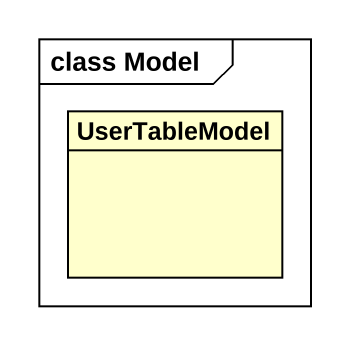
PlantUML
@startuml
mainframe class Model
hide circle
hide empty members
class UserTableModel
@enduml
